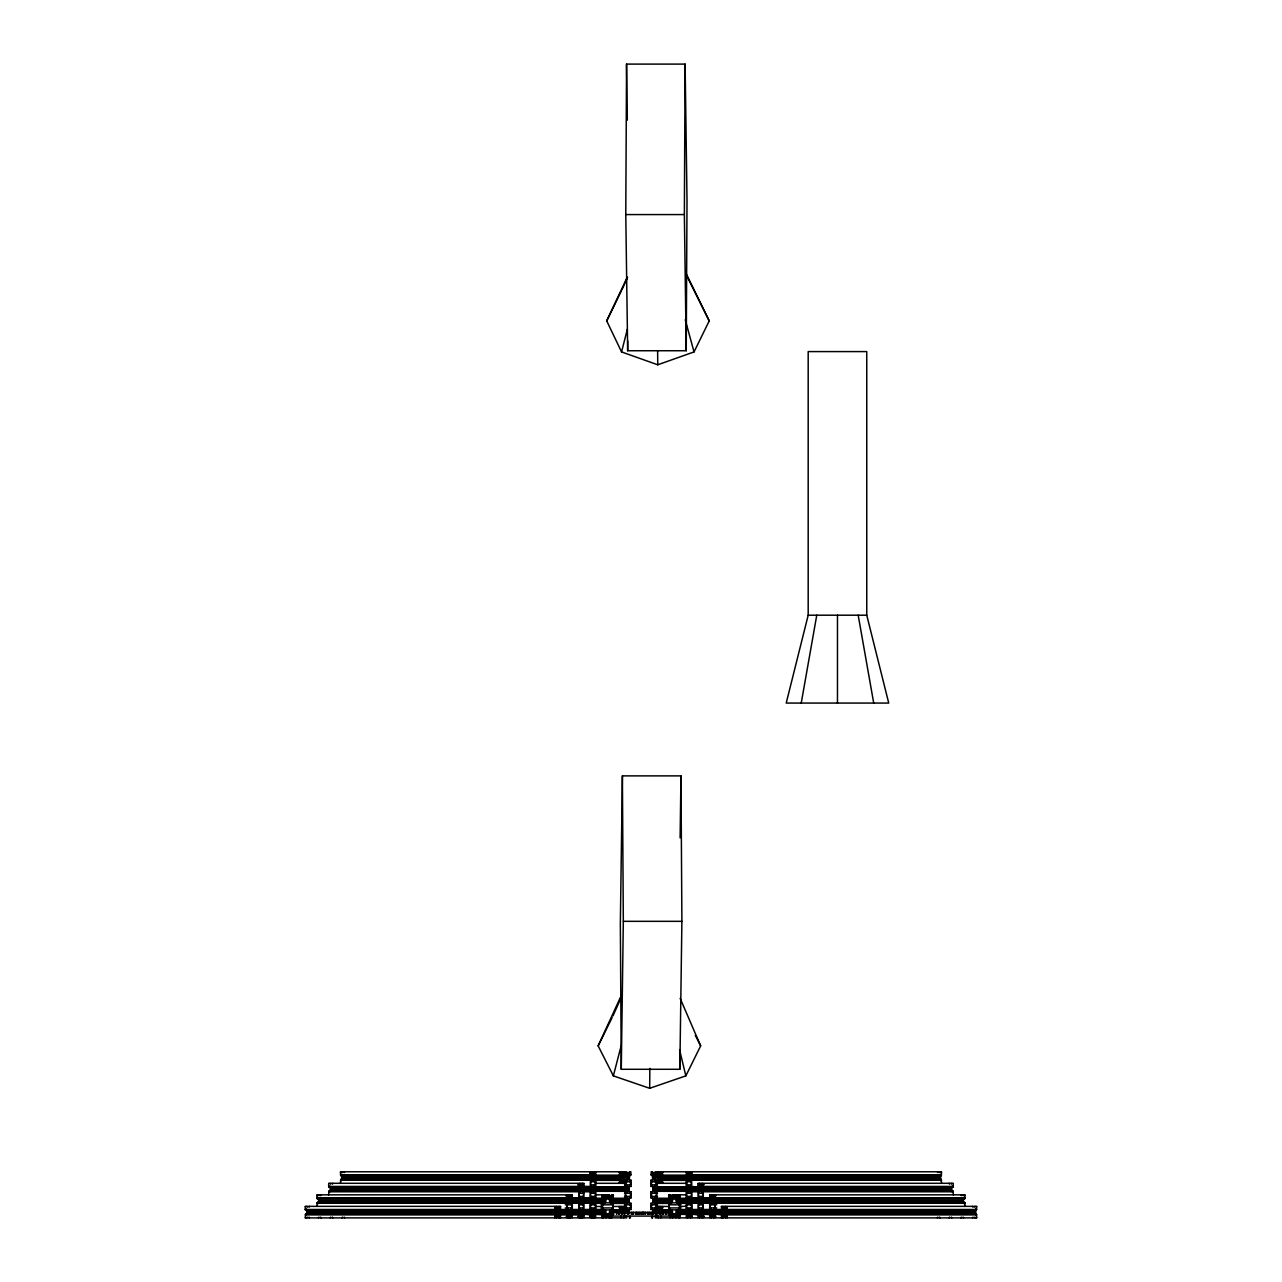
<?xml version="1.0" encoding="UTF-8"?>
<svg xmlns="http://www.w3.org/2000/svg" width="1282" height="1282" viewBox="0 0 1282 1282"><rect width="100%" height="100%" fill="white"/><g stroke="black" fill="none" stroke-linecap="round" stroke-linejoin="round"><path stroke-width="1.5" d="M613.453 1206.49L625.247 1206.362L625.247 1203.365M625.247 1197.837L625.247 1191.843M631 1197.837L631 1191.827M651 1203.365L651 1209.375M651 1180.305L651 1186.315M662.281 1183.222L662.522 1180.305M625.776 214.575L626.545 64.1L685.117 64.1L687.008 200.264L686.239 350.739L627.667 350.739L625.776 214.575L684.364 214.575L686.239 350.739M627.667 350.739L627.715 340.852M626.033 1215.721L626.017 1216.858L624.462 1216.858L624.462 1215.721M631 1209.375L631 1203.365M631 1186.315L631 1180.305M655.983 1172.806L655.006 1179.184L656.544 1182.276L657.538 1182.276L658.515 1179.184L657.538 1172.806L652.298 1172.806L653.051 1175.29L939.53 1175.29M656.753 1186.315L656.753 1183.318L686.719 1183.318M657.538 1215.721L657.538 1216.858L655.983 1216.858L655.967 1215.721M662.522 1174.777L662.281 1171.86M662.522 1209.375L662.281 1206.458M684.364 214.575L685.117 64.1M620.808 996.563L598.149 1045.872L613.357 1075.87L649.67 1088.306L649.846 1068.451M622.395 775.882L620.344 923.841L621.273 1069.284L679.845 1069.284L681.896 921.325L680.966 775.882L622.395 775.882L623.324 921.325L621.273 1069.284M680.117 837.867L680.966 775.882M570.041 1212.211L569.208 1211.009L569.4 1213.349L570.041 1212.211L580.153 1212.131L579.32 1215.304M570.041 1200.689L569.32 1199.423L569.4 1201.811L570.041 1200.689L580.089 1200.721L579.32 1197.436L578.839 1198.798M581.82 1200.689L580.97 1199.487L581.163 1201.811L581.82 1200.689L591.819 1200.721L591.819 1198.958L591.05 1197.436L590.569 1198.798L590.057 1197.965L590.473 1190.866L580.49 1190.866M581.82 1212.211L580.97 1211.009L581.163 1213.349L581.82 1212.211L591.883 1212.131L591.05 1208.958L590.569 1210.336L590.057 1209.487L590.057 1203.237L590.473 1202.404L591.05 1203.782L591.819 1200.721M611.226 1212.227L610.392 1210.849L610.52 1213.461L611.226 1212.227L621.289 1212.131L611.226 1212.131M670.774 1212.131L671.64 1210.881L671.48 1213.461L670.774 1212.131L660.759 1212.243M700.18 1200.609L700.982 1199.455L700.982 1201.747L700.18 1200.689L690.181 1200.721L690.181 1198.958L690.95 1197.436L691.431 1198.798L691.943 1197.965L691.527 1190.866L701.51 1190.866M700.18 1212.131L700.982 1210.993L700.789 1213.349L700.18 1212.131L690.181 1212.019L690.95 1215.304M711.959 1200.609L712.76 1199.455L712.76 1201.747L711.959 1200.689L701.911 1200.721L702.68 1197.436L703.161 1198.798M711.959 1212.211L712.76 1210.993L712.6 1213.349L711.959 1212.291L701.847 1212.131L702.68 1208.958L703.161 1210.336M558.375 1212.291L557.542 1211.009L557.734 1213.349L558.375 1212.291L568.375 1212.131L567.541 1215.304M581.804 1189.231L580.97 1187.949L581.163 1190.273L581.804 1189.231L591.819 1189.199L591.819 1187.436L591.05 1185.898L590.569 1187.276L580.49 1187.276M700.196 1188.911L700.95 1190.241L700.789 1187.853L700.196 1188.911L690.117 1189.071L690.95 1192.244L691.431 1190.866M689.732 1210.176L679.556 1210.176L679.732 1202.548L689.732 1202.548M801.234 703.065L816.762 615.2M592.268 1210.176L602.444 1210.176L602.268 1202.548L592.268 1202.548M808.189 615.2L786.219 703.065L888.73 703.065L866.76 615.2L866.76 351.589L808.189 351.589L808.189 615.2L866.76 615.2M686.255 273.819L709.218 320.901L694.043 351.925L657.746 364.793L621.562 351.925L627.363 329.218M613.357 1075.87L621.177 1045.727M668.627 1195.032L668.9 1198.654M613.1 1198.654L613.389 1195.064M612.972 1015.873L621.129 997.652M621.882 289.86L627.651 277.393M621.562 351.925L606.707 320.901L627.218 277.249M659.204 1210.993L659.317 1213.429M606.707 320.901L621.033 291.591M598.149 1045.872L612.107 1017.652M623.34 1172.806L623.709 1171.78M649.67 1088.306L685.838 1075.87L700.661 1045.872L680.165 998.39M613.1 1210.176L613.1 1202.548M305.228 1217.756L305.645 1213.942L556.644 1213.766L555.875 1208.958M309.01 1207.211L309.427 1206.362M306.222 1215.304L307.055 1212.131L306.222 1208.958M306.799 1217.9L307.215 1217.067M316.894 1206.362L317.311 1202.404L568.311 1202.244L567.541 1197.436M320.676 1195.673L321.093 1194.84M317.888 1203.782L318.721 1200.609L317.888 1197.436M328.673 1194.84L329.089 1190.866L578.839 1190.866L579.32 1192.244L580.153 1189.071L579.32 1185.898M332.455 1184.151L332.871 1183.302M329.666 1192.244L330.484 1189.071L329.666 1185.898M318.465 1217.9L318.881 1217.067M340.403 1183.302L340.82 1179.344L590.569 1179.344L591.05 1180.706L591.883 1177.533L591.05 1174.376M344.185 1172.613L344.602 1171.78M340.916 1179.344L341.397 1180.706L342.214 1177.533L341.397 1174.376L340.916 1175.738M330.227 1217.9L330.644 1217.067M341.957 1217.9L342.374 1217.067M554.882 1217.756L555.314 1213.942M559.096 1206.362L558.664 1207.404M555.875 1215.304L556.644 1213.766M558.583 1209.888L559.353 1207.404L555.362 1207.404M556.949 1214.391L556.18 1216.858M559.657 1208.958L559.657 1215.304M556.452 1217.9L556.869 1216.858M560.234 1210.336L560.651 1206.506M566.981 1210.336L566.981 1202.404M570.346 1195.882L570.762 1194.84M568.311 1202.244L567.541 1203.782L567.077 1202.404M570.25 1198.35L571.019 1195.882L566.34 1195.882M567.638 1204.808L568.615 1202.853M571.323 1197.436L570.57 1202.244L571.323 1203.782L571.804 1202.404L572.317 1203.237L572.317 1209.487L571.9 1210.336L571.323 1208.958L570.57 1210.496L571.323 1215.304M566.548 1217.612L566.981 1213.942M578.743 1198.798L578.743 1190.866M582.525 1183.302L582.108 1184.344M570.25 1209.888L571.243 1207.932M582.028 1186.828L582.797 1184.344L578.118 1184.151M568.615 1214.391L567.846 1216.858M579.416 1193.286L580.393 1191.315M583.102 1185.898L582.268 1189.071L583.102 1192.244L583.566 1190.866M568.118 1217.9L568.535 1216.858M583.679 1187.276L584.095 1183.59M578.743 1210.336L578.743 1202.404M590.473 1187.276L590.473 1179.344M594.255 1171.78L593.838 1172.806M570.041 1200.529L580.153 1200.609L579.32 1203.782L578.839 1202.404M582.028 1198.35L583.006 1196.394M593.758 1175.29L594.528 1172.806L589.848 1172.806M579.416 1204.808L580.393 1202.853M591.146 1181.748L592.124 1179.793M594.832 1174.376L594.063 1179.184L594.832 1180.706L595.297 1179.344L595.826 1180.177L595.826 1186.427L595.409 1187.276L594.832 1185.898L594.063 1187.436L594.063 1190.706C595.281 1194.744 595.024 1189.311 595.826 1191.715L595.826 1197.965L595.409 1198.798L594.832 1197.436L594.063 1198.958L594.063 1202.244L594.832 1203.782L595.297 1202.404L595.826 1203.237L595.826 1209.487L595.409 1210.336L594.832 1208.958L594.063 1210.496L594.832 1215.304M583.679 1198.798L583.679 1190.866M578.326 1217.612L578.743 1213.942M582.028 1209.888L583.006 1207.932M591.819 1189.199L591.05 1192.244L590.569 1190.866M593.758 1186.828L594.736 1184.856M580.393 1214.391L579.624 1216.858M591.146 1193.286L592.124 1191.315M579.897 1217.9L580.313 1216.858M583.679 1210.336L583.679 1202.404M593.758 1198.35L594.736 1196.394M591.146 1204.808L592.124 1202.853M590.057 1217.612L590.473 1213.942L590.569 1215.304L595.297 1215.304L595.297 1213.942L595.826 1217.612M591.883 1212.131L591.05 1215.304M593.758 1209.888L594.736 1207.932M592.124 1214.391L591.355 1216.858M591.627 1217.9L592.044 1216.858M606.066 1194.936L605.777 1195.882M593.694 1200.721L603.678 1200.481M592.268 1198.654L602.444 1198.654L602.909 1197.436L602.909 1203.782L602.444 1202.548M605.617 1198.35L606.386 1195.882L602.396 1195.882M601.915 1206.49L595.922 1206.49M603.982 1202.853C601.947 1205.144 601.947 1207.596 603.982 1209.888M601.963 1214.663L592.268 1214.086M611.546 1195.882L611.835 1194.936M603.678 1212.259L593.694 1212.259M602.444 1210.176L602.909 1208.958L602.909 1215.304L602.444 1214.086M611.386 1198.35L612.155 1195.882L606.899 1195.882L605.921 1200.481A2.372 1.186 -90 0 1 604.735 1202.853M592.028 1175.594L619.991 1175.594L620.472 1174.376L621.241 1175.898L620.472 1180.706L619.991 1179.488L592.028 1179.488M623.18 1175.29L623.949 1172.806L619.334 1172.806M603.982 1214.391L603.213 1216.858M612.459 1197.436L612.459 1203.782L612.924 1202.548M621.546 1179.793L620.776 1182.276M603.534 1217.804L603.822 1216.858M621.097 1183.206L621.385 1182.276M629.398 1171.876L629.093 1172.806M610.617 1209.888A2.372 1.186 -90 0 0 609.447 1212.243L608.469 1216.858M611.386 1209.888C613.421 1207.596 613.421 1205.144 611.386 1202.853M626.017 1172.806L626.994 1179.184L625.456 1182.276L624.462 1182.276L623.485 1179.184L624.462 1172.806L629.702 1172.806L628.949 1175.29L342.47 1175.29M609.751 1214.391L608.982 1216.858M627.299 1179.793L625.76 1184.856M630.023 1174.376L629.254 1179.184L630.023 1180.706L630.952 1180.081M609.303 1217.804L609.591 1216.858M630.952 1175.001L626.017 1174.376M593.63 1187.116L625.76 1187.116L626.225 1185.898L626.994 1187.436L626.225 1192.244L625.76 1191.026L593.63 1191.026M629.927 1184.856L628.949 1186.828L330.724 1186.828M626.321 1193.286L627.299 1191.315M630.952 1186.539L630.023 1185.898L629.254 1187.436L629.254 1190.706L630.023 1192.244L630.952 1191.603M623.34 1207.404L623.629 1206.474M611.017 1200.721L626.994 1200.481M623.18 1209.888L623.949 1207.404L619.334 1207.404M611.61 1198.654L625.76 1198.654L626.225 1197.436L626.994 1202.244L626.225 1203.782L625.76 1202.548L611.61 1202.548M629.927 1196.394L628.949 1198.35L318.962 1198.35M626.321 1204.808L627.299 1202.853M621.097 1217.804L620.776 1215.913M630.952 1198.061L630.023 1197.436L629.254 1198.958L629.254 1202.244L630.023 1203.782L630.952 1203.141M626.994 1212.243L623.004 1212.243M629.927 1207.932L628.949 1209.888L307.295 1209.888M630.952 1209.599L630.023 1208.958L629.254 1210.496L629.254 1213.766M651.048 1180.081L651.977 1180.706L652.746 1179.184L651.977 1174.376M654.701 1175.29L655.455 1172.806M652.073 1181.748L653.051 1179.793L939.53 1179.793M655.006 1177.421L658.996 1177.661M651.048 1191.603L651.977 1192.244L652.746 1190.706L652.746 1187.436L651.977 1185.898L651.048 1186.539M660.903 1171.876L660.615 1172.806M654.701 1186.828L655.679 1184.856M660.454 1175.29L661.224 1172.806M652.073 1193.286L653.051 1191.315L951.276 1191.315M688.37 1191.026L656.24 1191.026L655.775 1192.244L655.006 1187.436L655.775 1185.898L656.24 1187.116L688.37 1187.116M662.666 1182.276L658.051 1182.276L658.82 1179.793M689.972 1179.488L662.009 1179.488L661.528 1180.706L660.759 1175.898L661.528 1174.376L662.009 1175.594L689.972 1175.594M658.371 1183.206L658.66 1182.276M651.048 1203.141L651.977 1203.782L652.746 1202.244L652.746 1198.958L651.977 1197.436L651.048 1198.061M654.701 1198.35L655.679 1196.394M652.073 1204.808L653.051 1202.853L963.038 1202.853M670.39 1202.548L656.24 1202.548L655.775 1203.782L655.006 1202.244L655.775 1197.436L656.24 1198.654L670.39 1198.654M670.983 1200.721L655.006 1200.481M654.701 1209.888L656.24 1204.808M655.006 1213.766L655.006 1210.496L657.538 1207.404L658.515 1213.766M655.006 1212.243L658.996 1212.019M652.602 1217.804L652.298 1215.913M660.903 1206.474L660.615 1207.404M660.454 1209.888L661.224 1207.404M660.759 1213.766L661.528 1208.958L662.009 1210.176L671.992 1210.176M668.9 1202.548L668.9 1210.176M672.697 1194.936L672.409 1195.882M672.249 1198.35L673.018 1195.882M668.547 1206.49L656.753 1206.362L656.753 1203.429L670.742 1203.429M670.614 1202.853C668.579 1205.144 668.579 1207.596 670.614 1209.888M671.383 1202.853A2.372 1.186 -90 0 0 672.553 1200.481L673.531 1195.882M678.466 1194.936L678.178 1195.882M690.373 1171.78L689.956 1172.806M669.541 1215.304L669.541 1208.958L669.076 1210.176M678.018 1198.35L678.787 1195.882M689.876 1175.29L690.645 1172.806M677.265 1209.888A2.372 1.186 -90 0 0 676.079 1212.259L675.101 1216.858L669.845 1216.858L670.614 1214.391L974.705 1214.391M679.556 1202.548L679.091 1203.782L679.091 1197.436L679.556 1198.654L689.732 1198.654M687.264 1181.748L688.242 1179.793M941.597 1183.302L941.18 1179.344L691.431 1179.344L690.95 1180.706L690.117 1177.533L690.95 1174.376M688.306 1200.721L678.322 1200.481M670.165 1217.804L670.454 1216.858M941.597 1172.069L941.18 1175.738L691.431 1175.738L691.943 1172.069M678.018 1209.888C680.053 1207.596 680.053 1205.144 678.018 1202.853M689.876 1186.828L690.854 1184.856M679.604 1216.858L675.614 1216.858L676.383 1214.391M689.732 1214.086L679.556 1214.086L679.091 1215.304L679.091 1208.958L679.556 1210.176M687.264 1193.286L688.242 1191.315M690.117 1189.071L690.95 1185.898L691.431 1187.276L701.51 1187.276M678.322 1212.259L688.306 1212.019M675.935 1217.804L676.223 1216.858M691.527 1187.276L691.527 1179.344M689.876 1198.35L690.854 1196.394M687.264 1204.808L688.242 1202.853M698.321 1198.798L698.321 1190.866M702.103 1183.302L701.687 1184.344M687.168 1215.304L687.937 1210.496L687.168 1208.958L686.703 1210.336L686.174 1209.487L686.174 1203.237L686.591 1202.404L687.168 1203.782L687.937 1202.244L687.937 1198.958L687.168 1197.436L686.703 1198.798L686.174 1197.965L686.174 1191.715C686.976 1189.311 686.719 1194.744 687.937 1190.706L687.937 1187.436L687.168 1185.898L686.703 1187.276L686.174 1186.427L686.174 1180.177L686.591 1179.344L687.168 1180.706L687.937 1179.184L687.168 1174.376M689.876 1209.888L690.854 1207.932M701.607 1186.828L702.376 1184.344M692.152 1216.858L687.472 1216.858L688.242 1214.391M690.181 1212.019L690.95 1208.958L691.431 1210.336L691.943 1209.487L691.943 1203.237L691.527 1202.404L690.95 1203.782L690.181 1200.721M698.994 1193.286L699.972 1191.315M953.327 1194.84L952.911 1190.866L703.161 1190.866L702.68 1192.244L701.847 1189.071L702.68 1185.898M687.745 1217.9L688.162 1216.858M703.257 1187.276L703.674 1183.59M698.321 1210.336L698.321 1202.404M701.607 1198.35L702.584 1196.394M698.994 1204.808L699.972 1202.853M703.257 1198.798L703.257 1190.866M697.905 1217.612L698.321 1213.942M698.898 1215.304L699.732 1212.131L698.898 1208.958L698.434 1210.336M701.607 1209.888L702.584 1207.932M703.882 1216.858L699.203 1216.858L699.972 1214.391M699.475 1217.9L699.892 1216.858M703.257 1210.336L703.257 1202.404M713.882 1194.84L713.465 1195.882M713.385 1198.35L714.154 1195.882M710.757 1204.808L711.75 1202.853M714.923 1202.404L714.459 1203.782L714.459 1197.436M715.019 1198.798L715.452 1195.128M710.677 1215.304L711.43 1210.496L710.677 1208.958L710.196 1210.336L709.683 1209.487L709.683 1203.237L710.1 1202.404L710.677 1203.782L711.43 1202.244L710.677 1197.436M713.385 1209.888L714.362 1207.932M715.66 1216.858L710.981 1216.858L711.75 1214.391M714.459 1215.304L713.625 1212.131L714.459 1208.958L714.923 1210.336M711.238 1217.9L711.654 1216.858M715.019 1210.336L715.019 1202.404M721.766 1213.942L721.349 1217.756M725.548 1206.362L725.131 1207.404M722.343 1215.304L723.16 1212.131L722.343 1208.958M725.051 1209.888L725.82 1207.404M726.638 1216.858L722.647 1216.858L723.417 1214.391M726.125 1215.304L725.292 1212.131L726.125 1208.958M722.904 1217.9L723.336 1216.858M726.686 1210.336L727.118 1206.506M939.626 1172.613L940.043 1171.78M941.084 1179.344L940.603 1180.706L940.603 1174.376L941.084 1175.738M951.356 1184.151L951.773 1183.302M952.334 1192.244L951.516 1189.071L952.334 1185.898M937.398 1217.9L937.815 1217.067M698.434 1187.276L698.434 1185.898L703.161 1185.898L703.161 1187.276L952.911 1187.276L953.327 1183.59M949.129 1217.9L949.545 1217.067M963.119 1195.673L963.535 1194.84M964.112 1197.436L963.279 1200.609L964.112 1203.782M965.106 1195.128L964.689 1198.798L713.689 1198.958M960.907 1217.9L961.324 1217.067M974.785 1207.211L975.201 1206.362M975.778 1208.958L975.778 1215.304M974.945 1212.131L725.356 1212.019L975.009 1212.259M972.573 1217.9L972.99 1217.067M725.356 1210.496L976.355 1210.336L976.772 1206.506M621.914 1210.993L622.042 1213.429M342.951 1176.539L342.951 1178.543M619.767 1171.828L619.478 1174.777M619.767 1206.41L619.478 1209.375M651.288 1171.828L651 1174.761M939.049 1178.543L939.049 1176.539M602.203 1194.888L601.915 1197.821M622.683 1213.429L622.828 1211.041M628.436 1213.429L628.084 1210.689L627.811 1213.429M654.189 1213.429L653.884 1210.689L653.564 1213.429M659.958 1213.429L660.102 1211.041M679.845 1217.804L680.085 1214.919M950.651 1190.225L950.683 1187.949M658.291 1217.9L658.051 1215.913M331.397 1187.901L331.397 1190.241M308.273 1213.301L308.305 1210.993M973.695 1210.993L973.727 1213.301M319.811 1201.811L319.859 1199.407M962.141 1199.407L962.189 1201.811M623.324 921.325L681.896 921.325M340.547 1171.78L626.77 1171.78L627.154 1172.806M629.51 1171.78L630.568 1171.78M651.432 1171.78L652.49 1171.78M941.453 1171.78L655.23 1171.78L654.846 1172.806M619.334 1172.469L623.34 1172.469M658.291 1171.78L662.666 1172.469M662.666 1172.806L658.051 1172.806L658.82 1175.29M692.152 1172.806L687.472 1172.806L688.242 1175.29M590.537 1173.751L594.528 1173.751M619.943 1173.751L623.949 1173.751M625.712 1173.751L629.702 1173.751M652.298 1173.751L656.288 1173.751M658.051 1173.751L662.057 1173.751M687.472 1173.751L691.463 1173.751M655.983 1174.376L651.048 1175.001M340.403 1174.905L590.057 1174.905L590.473 1175.738L340.82 1175.738L340.403 1172.069M691.943 1174.905L941.597 1174.905M342.15 1175.898L591.819 1175.898M593.278 1175.898L621.241 1175.898M623.004 1175.898L626.994 1175.898M655.006 1175.898L658.996 1175.898M660.759 1175.898L688.722 1175.898M690.181 1175.898L939.85 1175.898M342.15 1177.661L591.883 1177.533M593.278 1177.421L621.289 1177.533M623.004 1177.661L626.994 1177.421M660.711 1177.533L688.722 1177.661M690.117 1177.533L939.85 1177.661M342.15 1179.184L591.819 1179.184M593.278 1179.184L621.241 1179.184M623.004 1179.184L626.994 1179.184M655.006 1179.184L658.996 1179.184M660.759 1179.184L688.722 1179.184M690.181 1179.184L939.85 1179.184M342.47 1179.793L628.949 1179.793L629.927 1181.748M340.403 1180.177L590.057 1180.177M691.943 1180.177L941.597 1180.177M595.505 1180.369L619.478 1180.369L619.767 1183.27M662.522 1180.369L686.495 1180.369M619.943 1181.331L623.949 1181.331L623.949 1182.276L619.334 1182.276M658.051 1181.331L662.057 1181.331M624.494 1181.748L630.488 1181.748L630.488 1184.856L624.494 1184.856M657.506 1181.748L651.512 1181.748L651.512 1184.856L657.506 1184.856M619.334 1182.613L623.629 1183.206M658.66 1182.613L662.666 1182.613M328.817 1183.302L583.951 1183.302M595.281 1183.318L625.247 1183.318L625.247 1186.315M698.049 1183.302L953.183 1183.302M703.882 1184.344L699.203 1184.344L699.972 1186.828M578.807 1185.289L582.797 1185.289M699.203 1185.289L703.193 1185.289M328.673 1183.59L328.673 1186.427L578.326 1186.427L578.743 1187.276M584.063 1186.427L590.057 1186.427M691.943 1186.427L698.321 1187.276M703.674 1186.427L953.327 1186.427M951.276 1186.828L653.051 1186.828L652.073 1184.856M328.673 1186.427L329.089 1187.276L578.839 1187.276L578.839 1185.898L583.566 1185.898L583.566 1187.276M330.419 1187.436L580.089 1187.436M581.836 1187.436L591.819 1187.436M593.053 1187.436L626.994 1187.436M655.006 1187.436L688.947 1187.436M690.181 1187.436L700.164 1187.436M701.911 1187.436L951.581 1187.436M330.419 1188.943L580.153 1189.071M581.836 1188.943L591.883 1189.071M593.053 1188.959L627.058 1189.071L593.053 1189.183M688.947 1188.959L654.942 1189.071L688.947 1189.183M701.847 1189.071L951.581 1188.943M330.419 1189.199L580.089 1189.199M690.181 1189.199L700.164 1189.199M701.911 1189.199L951.581 1189.199M330.419 1190.706L580.089 1190.706M581.836 1190.706L591.819 1190.706M593.053 1190.706L626.994 1190.706M655.006 1190.706L688.947 1190.706M690.181 1190.706L700.164 1190.706M701.911 1190.706L951.581 1190.706M330.724 1191.315L628.949 1191.315L629.927 1193.286M328.673 1191.715L578.326 1191.715M584.063 1191.715L590.057 1191.715M691.943 1191.715L697.937 1191.715M703.674 1191.715L953.327 1191.715M624.494 1193.286L630.488 1193.286L630.488 1196.394L624.494 1196.394M657.506 1193.286L651.512 1193.286L651.512 1196.394L657.506 1196.394M317.039 1194.84L572.173 1194.84M595.633 1194.84L609.158 1194.84M611.963 1194.84L613.149 1194.84M668.851 1194.84L670.037 1194.84M672.842 1194.84L686.367 1194.84M709.827 1194.84L964.961 1194.84M607.54 1195.529L611.546 1195.529M670.165 1194.936L674.46 1195.529M566.34 1195.673L570.346 1195.673M711.238 1194.84L715.66 1195.673M679.604 1195.882L675.614 1195.882L676.383 1198.35M715.66 1195.882L710.981 1195.882L711.75 1198.35M567.029 1196.827L571.019 1196.827M602.396 1196.827L606.386 1196.827M608.165 1196.827L612.155 1196.827M677.265 1202.853A2.372 1.186 -90 0 1 676.079 1200.481L675.101 1195.882L669.845 1195.882L669.845 1196.827L673.835 1196.827M675.614 1196.827L679.604 1196.827M710.981 1196.827L714.971 1196.827M608.469 1197.436L612.924 1197.436L612.924 1198.654M673.531 1197.436L669.076 1197.436L669.076 1198.654M316.894 1195.128L316.894 1197.965L566.548 1197.965L566.981 1198.798M570.33 1197.965L578.326 1197.965M584.063 1197.965L590.057 1197.965M691.943 1197.965L697.937 1197.965M703.674 1197.965L711.67 1197.965M715.452 1197.965L965.106 1197.965M963.038 1198.35L653.051 1198.35L652.073 1196.394M568.311 1198.958L317.311 1198.798L316.894 1197.965M568.855 1198.798L580.089 1198.958M580.49 1198.798L591.819 1198.958M593.694 1198.958L603.678 1198.958M605.441 1198.958L609.447 1198.958L609.447 1200.481A2.372 1.186 -90 0 0 610.617 1202.853M611.017 1198.958L626.994 1198.958M655.006 1198.958L670.983 1198.958M672.553 1198.958L676.559 1198.958M678.322 1198.958L688.306 1198.958M690.181 1198.958L701.51 1198.798M701.911 1198.958L713.145 1198.798M318.657 1200.481L568.375 1200.609L318.657 1200.721M581.82 1200.529L591.883 1200.609M593.694 1200.481L603.742 1200.609M611.017 1200.481L627.058 1200.609M654.942 1200.609L670.983 1200.481M678.258 1200.609L688.306 1200.481M690.117 1200.609L700.164 1200.481M711.895 1200.481L701.847 1200.609L702.68 1203.782L703.161 1202.404M963.343 1200.481L713.625 1200.609L963.343 1200.721M568.855 1202.404L580.089 1202.244M580.49 1202.404L591.819 1202.244M593.694 1202.244L603.678 1202.244M611.017 1202.244L626.994 1202.244M655.006 1202.244L670.983 1202.244M678.322 1202.244L688.306 1202.244M690.181 1202.244L701.51 1202.404M701.911 1202.244L713.145 1202.404M713.689 1202.244L964.689 1202.404L965.106 1206.362M318.962 1202.853L628.949 1202.853L629.927 1204.808M316.894 1203.237L566.548 1203.237M570.33 1203.237L578.326 1203.237M584.063 1203.237L590.057 1203.237M691.943 1203.237L697.937 1203.237M703.674 1203.237L711.67 1203.237M715.452 1203.237L965.106 1203.237M595.922 1203.333L601.915 1203.333M611.258 1203.429L625.247 1203.429M680.085 1203.333L686.078 1203.333M565.25 1204.808L571.804 1204.808L571.804 1207.932L565.25 1207.932M600.954 1204.808L612.924 1204.808M624.494 1204.808L630.488 1204.808L630.488 1207.932L624.494 1207.932M657.506 1204.808L651.512 1204.808L651.512 1207.932L657.506 1207.932M669.076 1204.808L681.046 1204.808M716.75 1204.808L710.196 1204.808L710.196 1207.932L716.75 1207.932M305.308 1206.362L560.587 1206.362M686.078 1206.25L680.085 1206.49M721.413 1206.362L976.692 1206.362M619.334 1207.051L623.34 1207.051M658.371 1206.474L662.666 1207.051M662.666 1207.404L658.051 1207.404L658.82 1209.888M726.638 1207.404L722.647 1207.404L723.417 1209.888M600.954 1207.932L612.924 1207.932M669.076 1207.932L681.046 1207.932M555.362 1208.349L559.353 1208.349M619.943 1208.349L623.949 1208.349M658.051 1208.349L662.057 1208.349M722.647 1208.349L726.638 1208.349M305.228 1206.506L305.228 1209.487L554.882 1209.487L555.314 1210.336M560.571 1209.487L566.548 1209.487M570.33 1209.487L578.326 1209.487M584.063 1209.487L590.057 1209.487M595.938 1209.487L601.931 1209.487M680.069 1209.487L686.062 1209.487M691.943 1209.487L697.937 1209.487M703.674 1209.487L711.67 1209.487M715.452 1209.487L721.429 1209.487M727.118 1209.487L976.772 1209.487M974.705 1209.888L653.051 1209.888L652.073 1207.932M610.008 1210.176L619.991 1210.176L620.472 1208.958L621.305 1214.246M305.228 1209.487L305.645 1210.336L556.644 1210.496M558.327 1210.496L568.311 1210.496L568.311 1212.019L558.327 1212.019M568.855 1210.336L580.089 1210.496L580.089 1212.019L570.041 1212.131M580.49 1210.336L591.819 1210.496M593.694 1210.496L603.678 1210.496M611.242 1210.496L621.241 1210.496M623.004 1210.496L626.994 1210.496L626.994 1213.766M655.006 1210.496L658.996 1210.496M660.759 1210.496L670.758 1210.496M678.322 1210.496L688.306 1210.496M690.181 1210.496L701.51 1210.336M701.911 1210.496L713.145 1210.336M713.689 1210.496L723.673 1210.496M307.055 1212.131L556.708 1212.131L306.991 1212.259M581.82 1212.131L591.819 1212.019M593.694 1212.019L603.678 1212.019M623.004 1212.019L626.994 1212.019M711.895 1212.019L701.911 1212.019L702.68 1215.304M723.673 1212.019L713.689 1212.019L723.673 1212.259L724.266 1213.349L724.394 1210.961L723.641 1212.371M654.942 1212.131L658.996 1212.243M660.711 1212.131L670.774 1212.307M678.258 1212.131L688.306 1212.259M690.117 1212.131L700.196 1212.291M612.972 1212.403L668.787 1212.403M558.327 1213.766L568.311 1213.766M568.855 1213.942L580.089 1213.766M580.49 1213.942L591.819 1213.766M593.694 1213.766L603.678 1213.766M605.441 1213.766L609.447 1213.766M671.383 1209.888A2.372 1.186 -90 0 1 672.553 1212.243L672.553 1213.766L676.559 1213.766M678.322 1213.766L688.306 1213.766M690.181 1213.766L701.51 1213.942M701.911 1213.766L713.145 1213.942M713.689 1213.766L723.673 1213.766M725.356 1213.766L976.355 1213.942L976.772 1217.756M610.008 1214.086L613.998 1214.086M668.002 1214.086L671.992 1214.086M307.295 1214.391L611.386 1214.391L612.155 1216.858L606.899 1216.858L605.921 1212.259A2.372 1.186 -90 0 0 604.735 1209.888M305.228 1214.775L554.882 1214.775M560.571 1214.775L566.548 1214.775M570.33 1214.775L578.326 1214.775M583.679 1213.942L590.057 1214.775M686.174 1217.612L686.591 1213.942L686.703 1215.304L691.431 1215.304L691.431 1213.942L697.937 1214.775M703.257 1213.942L711.67 1214.775M715.019 1213.942L721.429 1214.775M726.686 1213.942L727.118 1214.775L976.772 1214.775M608.469 1215.304L612.924 1215.304L612.924 1214.086M673.531 1215.304L669.076 1215.304L669.076 1214.086M555.362 1215.913L559.353 1215.913L559.353 1216.858L555.362 1216.858M567.029 1215.913L571.019 1215.913L571.019 1216.858L566.34 1216.858M578.807 1215.913L582.797 1215.913L582.797 1216.858L578.118 1216.858M590.537 1215.913L594.528 1215.913L594.528 1216.858L589.848 1216.858M602.396 1215.913L606.386 1215.913L606.386 1216.858L602.396 1216.858M608.165 1215.913L612.155 1215.913M612.972 1216.073L668.787 1216.073M669.845 1215.913L673.835 1215.913M675.614 1215.913L679.604 1215.913M687.472 1215.913L691.463 1215.913M699.203 1215.913L703.193 1215.913M710.981 1215.913L714.971 1215.913M722.647 1215.913L726.638 1215.913M566.34 1217.067L570.762 1217.9M578.118 1217.067L582.525 1217.9M589.848 1217.067L594.255 1217.9M688.162 1217.067L692.152 1217.067M699.892 1217.067L703.882 1217.067M711.654 1217.067L715.66 1217.067M607.54 1217.211L611.835 1217.804M670.454 1217.211L674.46 1217.211M305.308 1217.9L626.802 1217.868L626.545 1215.913M629.51 1217.9L630.568 1217.9M651.432 1217.9L652.49 1217.9M976.692 1217.9L655.198 1217.868L655.455 1215.913M679.797 1194.888L680.085 1197.821M630.712 1171.828L631 1174.761M602.187 1217.836L601.915 1214.919M623.709 1217.9L623.949 1215.913M695.293 1035.295L700.661 1045.872M972.573 1206.362L972.99 1207.211M974.785 1217.067L975.201 1217.9M960.907 1194.84L961.324 1195.673M949.129 1183.302L949.545 1184.151M963.119 1217.067L963.535 1217.9M937.398 1171.78L937.815 1172.613M951.356 1217.067L951.773 1217.9M939.626 1217.067L940.043 1217.9M722.904 1206.362L723.336 1207.404M725.051 1214.391L725.82 1216.858M721.766 1210.336L721.349 1206.506M725.548 1217.9L725.131 1216.858M713.385 1202.853L714.362 1204.808M699.475 1183.302L699.892 1184.344M710.757 1207.932L711.75 1209.888M713.385 1214.391L714.154 1216.858M698.898 1185.898L699.732 1189.071L698.898 1192.244L698.434 1190.866M701.607 1191.315L702.584 1193.286M713.882 1217.9L713.465 1216.858M687.745 1171.78L688.162 1172.806M698.994 1196.394L699.972 1198.35M701.607 1202.853L702.584 1204.808M689.876 1179.793L690.854 1181.748M698.994 1207.932L699.972 1209.888M687.264 1184.856L688.242 1186.828M701.607 1214.391L702.376 1216.858M689.876 1191.315L690.854 1193.286M702.103 1217.9L701.687 1216.858M687.264 1196.394L688.242 1198.35M689.876 1202.853L690.854 1204.808M687.264 1207.932L688.242 1209.888M689.876 1214.391L690.645 1216.858M690.373 1217.9L689.956 1216.858M675.935 1194.936L676.223 1195.882M669.845 1196.827L670.614 1198.35M669.541 1197.436L669.541 1203.782L669.076 1202.548M678.018 1214.391L678.787 1216.858M660.454 1179.793L661.224 1182.276M678.466 1217.804L678.178 1216.858M660.903 1183.206L660.615 1182.276M652.602 1171.876L652.907 1172.806M672.553 1213.766L673.531 1216.858M654.701 1179.793L656.24 1184.856M672.249 1214.391L673.018 1216.858M672.697 1217.804L672.409 1216.858M654.701 1191.315L655.679 1193.286M654.701 1202.853L655.679 1204.808M660.903 1217.804L661.224 1215.913M651.048 1209.599L651.977 1208.958L652.746 1210.496L652.746 1213.766M627.299 1175.29L626.545 1172.806M621.097 1171.876L621.385 1172.806M621.546 1175.29L620.776 1172.806M626.321 1184.856L627.299 1186.828M623.18 1179.793L623.949 1181.331M626.321 1196.394L627.299 1198.35M627.299 1209.888L625.76 1204.808M626.994 1210.496L624.462 1207.404L623.485 1213.766M629.398 1217.804L629.702 1215.913M621.097 1206.474L621.385 1207.404M621.546 1209.888L620.776 1207.404M609.303 1194.936L609.591 1195.882M609.751 1198.35L608.982 1195.882M609.447 1198.958L608.469 1195.882M591.627 1171.78L592.044 1172.806M603.982 1198.35L603.213 1195.882M612.459 1215.304L612.459 1208.958L612.924 1210.176M592.124 1175.29L591.355 1172.806M593.758 1179.793L594.736 1181.748M591.146 1184.856L592.124 1186.828M605.617 1214.391L606.386 1215.913M593.758 1191.315L594.736 1193.286M606.066 1217.804L605.777 1216.858M591.146 1196.394L592.124 1198.35M593.758 1202.853L594.736 1204.808M579.897 1183.302L580.313 1184.344M591.146 1207.932L592.124 1209.888M580.393 1186.828L579.624 1184.344M593.758 1214.391L594.528 1215.913M582.028 1191.315L583.006 1193.286M579.416 1196.394L580.393 1198.35M582.028 1202.853L583.006 1204.808M579.416 1207.932L580.393 1209.888M583.102 1215.304L582.268 1212.131L583.102 1208.958L583.566 1210.336M580.089 1210.496L579.32 1208.958L578.839 1210.336M582.028 1214.391L582.797 1215.913M568.118 1194.84L568.535 1195.882M568.615 1198.35L567.846 1195.882M570.25 1202.853L571.243 1204.808M567.638 1207.932L568.615 1209.888M568.311 1210.496L567.541 1208.958L567.077 1210.336M570.25 1214.391L571.019 1215.913M556.452 1206.362L556.869 1207.404M560.234 1213.942L560.651 1217.756M556.949 1209.888L556.18 1207.404M558.583 1214.391L559.353 1215.913M559.096 1217.9L558.664 1216.858M341.957 1171.78L342.374 1172.613M330.227 1183.302L330.644 1184.151M344.185 1217.067L344.602 1217.9M332.455 1217.067L332.871 1217.9M318.465 1194.84L318.881 1195.673M320.676 1217.067L321.093 1217.9M306.799 1206.362L307.215 1207.211M309.01 1217.067L309.427 1217.9M686.623 275.502L709.218 320.901M603.534 1194.936L603.822 1195.882M685.229 319.747L694.043 351.925M679.78 1050.615L685.838 1075.87M858.187 615.2L873.715 703.065M626.545 64.1L627.315 120.171M657.634 351.172L657.746 364.793M679.716 1049.621L679.845 1069.284M976.259 1208.958L976.259 1210.336M976.259 1213.942L976.259 1215.304M964.593 1197.436L964.593 1198.798M964.593 1202.404L964.593 1203.782M952.814 1185.898L952.814 1187.276M952.814 1190.866L952.814 1192.244M837.467 615.2L837.467 703.065M727.118 1214.775L727.118 1217.756M726.59 1210.336L726.59 1208.958L721.862 1208.958L721.862 1210.336M726.59 1213.942L726.59 1215.304L721.862 1215.304L721.862 1213.942M715.452 1214.775L715.452 1217.612M714.923 1198.798L714.923 1197.436L710.196 1197.436L710.196 1198.798L709.683 1195.128M714.923 1204.808L714.923 1207.932M714.923 1213.942L714.923 1215.304L710.196 1215.304L710.196 1213.942L709.683 1217.612M703.674 1214.775L703.674 1217.612M703.161 1213.942L703.161 1215.304L698.434 1215.304L698.434 1213.942M698.434 1198.798L698.898 1197.436L699.732 1200.609L698.898 1203.782L698.434 1202.404M697.905 1183.59L697.905 1186.427M691.943 1214.775L691.943 1217.612M691.431 1175.738L691.431 1174.376L686.703 1174.376L686.703 1175.738L686.174 1172.069M666.576 1212.403L666.576 1214.246M665.566 1212.403L665.566 1214.246M665.438 1212.403L665.438 1214.246M663.339 1212.403L663.339 1214.246M663.163 1212.403L663.163 1214.246M663.034 1212.403L663.034 1214.246M661.913 1212.403L661.913 1214.246M659.974 1212.403L659.974 1214.246M659.845 1212.403L659.845 1214.246M657.346 1212.403L657.346 1214.246M656.753 1191.843L656.753 1197.837M656.24 1193.286L656.24 1196.394M656.144 1212.403L656.144 1214.246M655.695 1212.403L655.695 1214.246M653.532 1212.403L653.532 1214.246M653.339 1212.403L653.195 1214.246M651.977 1212.403L651.977 1214.246M651.224 1212.403L651.224 1214.246M651 1191.827L651 1197.837M650.006 1212.403L650.006 1214.246M649.253 1212.403L649.253 1214.246M648.003 1212.403L648.051 1214.246M647.666 1212.403L647.666 1214.246M645.711 1212.403L645.503 1214.246L645.359 1212.403M644.109 1212.403L644.109 1214.246M643.324 1212.403L643.324 1214.246M643.099 1212.403L643.26 1214.246M642.859 1212.403L643.035 1214.246M642.17 1212.403L641.994 1214.246M641.785 1212.403L641.833 1214.246M640.183 1212.403L640.183 1214.246M639.606 1212.403L639.606 1214.246M638.404 1212.403L638.404 1214.246M637.651 1212.403L637.651 1214.246M636.369 1212.403L636.449 1214.246M636.144 1212.403L636.273 1214.246M636.016 1212.403L635.936 1214.246M633.436 1212.403L633.645 1214.246M633.292 1214.246L633.196 1212.403L633.132 1214.246M631.914 1212.403L631.914 1214.246M631.209 1212.403L631.209 1214.246M628.18 1212.403L628.18 1214.246M627.843 1212.403L627.972 1214.246M625.76 1193.286L625.76 1196.394M624.847 1212.403L624.735 1214.246M624.558 1212.403L624.558 1214.246M622.523 1212.403L622.523 1214.246M619.35 1212.403L619.35 1214.246M619.222 1212.403L619.222 1214.246M618.998 1212.403L618.998 1214.246M616.802 1212.403L616.802 1214.246M616.466 1212.403L616.466 1214.246M595.826 1172.069L595.409 1175.738L595.297 1174.376L590.569 1174.376L590.569 1175.738M590.057 1172.069L590.057 1174.905M584.095 1214.775L584.095 1217.612M583.566 1198.798L583.102 1197.436L582.268 1200.609L583.102 1203.782L583.566 1202.404M583.566 1213.942L583.566 1215.304L578.839 1215.304L578.839 1213.942M578.326 1183.59L578.326 1186.427M572.317 1195.128L571.9 1198.798L571.804 1197.436L567.077 1197.436L567.077 1198.798M572.317 1217.612L571.9 1213.942L571.804 1215.304L567.077 1215.304L567.077 1213.942M567.077 1204.808L567.077 1207.932M566.548 1195.128L566.548 1197.965M560.138 1210.336L560.138 1208.958L555.41 1208.958L555.41 1210.336M560.138 1213.942L560.138 1215.304L555.41 1215.304L555.41 1213.942M554.882 1206.506L554.882 1209.487M329.186 1185.898L329.186 1187.276M329.186 1190.866L329.186 1192.244M317.407 1197.436L317.407 1198.798M317.407 1202.404L317.407 1203.782M305.741 1208.958L305.741 1210.336M305.741 1213.942L305.741 1215.304M592.332 1177.469C593.758 1181.251 593.502 1173.623 592.348 1177.389M592.332 1200.529C593.822 1204.231 593.47 1196.651 592.348 1200.449M592.332 1188.991C593.758 1192.757 593.598 1185.049 592.332 1188.991M592.332 1212.051C593.919 1215.737 593.342 1208.109 592.332 1212.051M604.143 1200.513C605.601 1204.711 605.521 1196.314 604.143 1200.433M604.143 1212.051C605.761 1216.153 605.376 1207.628 604.143 1212.051M609.912 1200.513C611.562 1204.599 611.081 1196.25 609.912 1200.433M621.642 1177.453C623.212 1182.02 623.164 1172.87 621.642 1177.357M627.411 1177.453C628.821 1182.1 629.206 1172.87 627.411 1177.357M627.411 1188.975C629.109 1193.526 628.805 1184.167 627.411 1188.975M627.411 1200.513C628.901 1205.128 629.045 1195.962 627.411 1200.417M653.163 1188.975C654.894 1193.494 654.461 1184.199 653.163 1188.975M653.163 1177.453C654.701 1182.084 654.637 1172.854 653.163 1177.357M653.163 1200.513C654.701 1205.112 654.701 1195.946 653.163 1200.417M658.916 1177.453C660.486 1182.036 660.47 1172.822 658.932 1177.357M670.774 1200.513C672.361 1204.599 672.072 1196.266 670.774 1200.433M676.543 1200.513C677.938 1204.743 678.082 1196.298 676.543 1200.433M676.543 1212.051C678.194 1216.169 677.729 1207.66 676.543 1212.051M688.45 1188.991C689.988 1192.741 689.46 1185.049 688.45 1188.991M688.45 1177.469C689.796 1181.267 689.78 1173.607 688.466 1177.389M688.45 1200.529C689.908 1204.215 689.684 1196.699 688.466 1200.449M688.45 1212.051C690.037 1215.737 689.444 1208.109 688.45 1212.051M595.297 1181.748L590.569 1181.748L590.569 1184.856L595.297 1184.856L595.297 1181.748M691.431 1181.748L686.703 1181.748L686.703 1184.856L691.431 1184.856L691.431 1181.748M583.566 1193.286L578.839 1193.286L578.839 1196.394L583.566 1196.394L583.566 1193.286M595.297 1193.286L590.569 1193.286L590.569 1196.394L595.297 1196.394L595.297 1193.286M691.431 1193.286L686.703 1193.286L686.703 1196.394L691.431 1196.394L691.431 1193.286M703.161 1193.286L698.434 1193.286L698.434 1196.394L703.161 1196.394L703.161 1193.286M583.566 1204.808L578.839 1204.808L578.839 1207.932L583.566 1207.932L583.566 1204.808M595.297 1204.808L590.569 1204.808L590.569 1207.932L595.297 1207.932L595.297 1204.808M691.431 1204.808L686.703 1204.808L686.703 1207.932L691.431 1207.932L691.431 1204.808M703.161 1204.808L698.434 1204.808L698.434 1207.932L703.161 1207.932L703.161 1204.808"/></g></svg>
